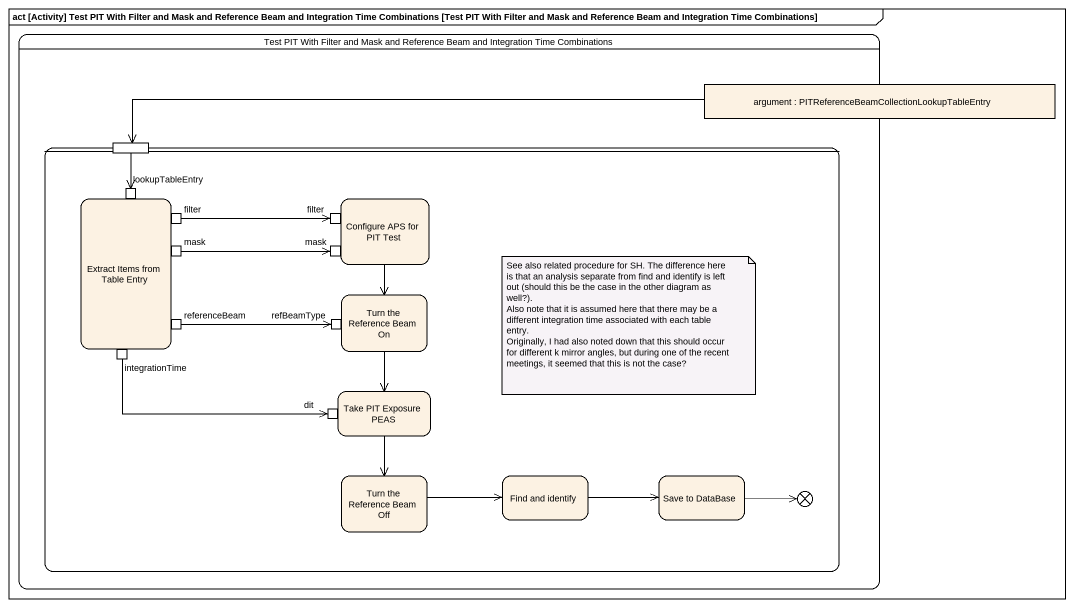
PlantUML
@startuml
mainframe act [Activity] Test PIT With Filter and Mask and Reference Beam and Integration Time Combinations [Test PIT With Filter and Mask and Reference Beam and Integration Time Combinations]
hide empty description
state "Test PIT With Filter and Mask and Reference Beam and Integration Time Combinations" as Test_PIT_With_Filter_and {
  state "argument : PITReferenceBeamCollectionLookupTableEntry" as argument <<object>>
  state " " as state1 {
    state pin1 <<inputPin>>
    state "Extract Items from Table Entry" as Extract_Items_from_Table {
      state lookupTableEntry <<inputPin>>
      state filter <<outputPin>>
      state mask <<outputPin>>
      state referenceBeam <<outputPin>>
      state integrationTime <<outputPin>>
    }
    state "Configure APS for PIT Test" as Configure_APS_for_PIT_Test {
      state "filter" as filter_2 <<inputPin>>
      state "mask" as mask_2 <<inputPin>>
    }
    state "Turn the Reference Beam On" as Turn_the_Reference_Beam_On {
      state refBeamType <<inputPin>>
    }
    state "Take PIT Exposure PEAS" as Take_PIT_Exposure_PEAS {
      state dit <<inputPin>>
    }
    state "Turn the Reference Beam Off" as Turn_the_Reference_Beam_Off
    state "Find and identify" as Find_and_identify
    state "Save to DataBase" as Save_to_DataBase
    state flowfinal1 <<end>>
  }
}
argument -left-> pin1
pin1 --> lookupTableEntry
Configure_APS_for_PIT_Test --> Turn_the_Reference_Beam_On
filter -right-> filter_2
mask -right-> mask_2
referenceBeam -right-> refBeamType
Turn_the_Reference_Beam_On --> Take_PIT_Exposure_PEAS
integrationTime -right-> dit
Take_PIT_Exposure_PEAS --> Turn_the_Reference_Beam_Off
Turn_the_Reference_Beam_Off -right-> Find_and_identify
Find_and_identify -right-> Save_to_DataBase
Save_to_DataBase -right-> flowfinal1
note as N1
  See also related procedure for SH. The difference here is that an analysis separate from find and identify is left out (should this be the case in the other diagram as well?).
  Also note that it is assumed here that there may be a different integration time associated with each table entry.
  Originally, I had also noted down that this should occur for different k mirror angles, but during one of the recent meetings, it seemed that this is not the case?
end note
@enduml
